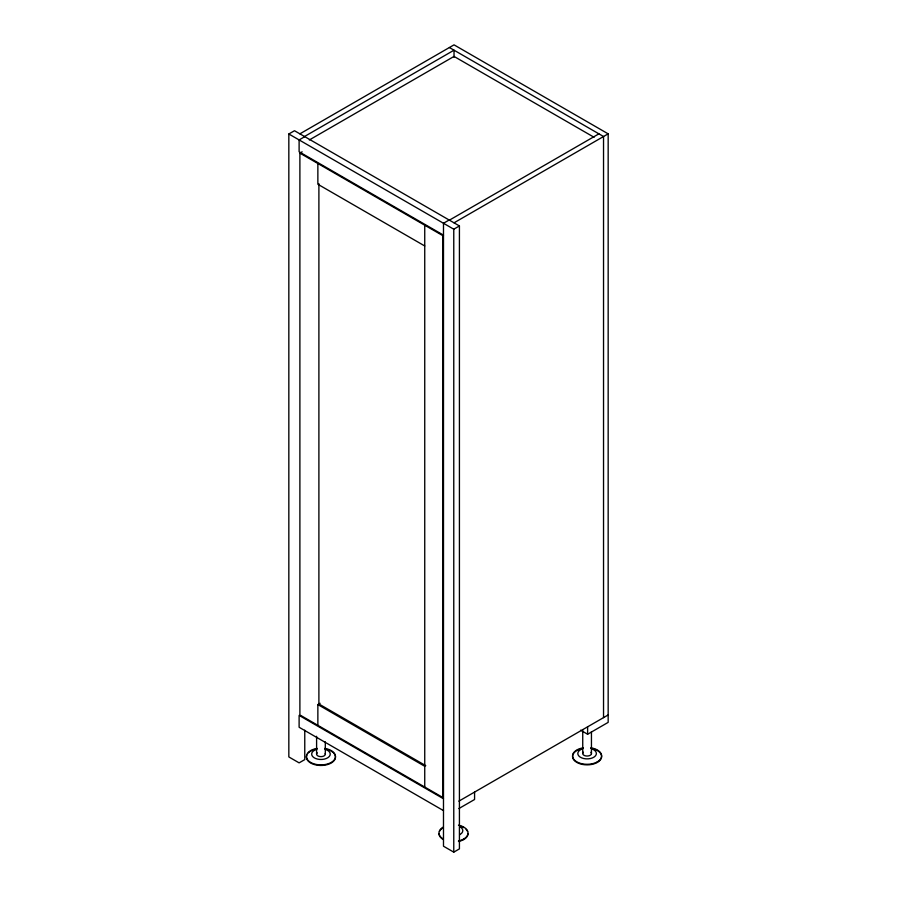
<?xml version="1.0" encoding="UTF-8"?>
<svg xmlns="http://www.w3.org/2000/svg" width="897" height="897" viewBox="0 0 897 897"><rect width="100%" height="100%" fill="white"/><g stroke="black" fill="none" stroke-linecap="round" stroke-linejoin="round"><path stroke-width="1.35" d="M459.668 834.748L460.083 834.445A9.295 5.371 0 0 0 460.083 826.843M304.767 730.203L304.767 759.602L299.116 762.865L288.834 756.933L288.834 133.989L294.496 130.727L459.421 225.943L459.421 848.887L453.77 852.15L443.488 846.219L443.488 223.275L449.139 220.012M299.89 133.844L454.028 44.85L608.166 133.844L608.166 722.377L587.613 734.239L580.606 730.192M304.509 136.512L454.028 50.187L454.028 57.195M304.767 136.658L299.116 139.921L299.116 151.784L443.488 235.137M309.33 139.954L454.028 56.421L594.083 137.286M299.89 153.118L442.714 235.586L442.714 797.422L299.89 714.954L299.89 153.118L302.143 151.817M449.397 220.157L598.916 133.844M454.028 222.826L608.166 133.844M288.834 133.989L453.77 229.206L459.421 225.943M317.863 725.337L317.863 704.571L320.128 703.27M458.849 801.167L608.166 714.954M458.86 808.567L474.58 799.496L474.58 792.085M449.397 47.519L603.535 136.512L603.535 717.622M424.741 245.969L317.863 184.266L317.863 163.501M425.761 765.679L318.895 703.977L318.895 183.672M317.863 704.571L424.741 766.273M443.488 798.756L299.116 715.402L299.116 727.265L443.488 810.619M597.368 761.845L597.368 762.416M591.448 731.705L591.448 753.581M587.613 726.817L587.613 734.239M582.736 730.214L582.736 753.458M463.783 838.975L463.783 839.547M453.77 229.206L453.77 852.15M424.741 225.203L424.741 787.039M325.308 741.864L325.308 754.175M316.596 736.28L316.596 754.052M310.676 750.576L310.676 751.148A14.531 8.387 0 0 1 313.681 749.814M590.921 752.314A4.362 2.512 0 0 1 590.103 755.341A4.362 2.512 0 0 1 584.822 755.666L583.936 755.252A4.362 2.512 0 0 1 583.375 752.213M590.854 747.806A14.531 8.387 0 0 1 598.994 760.723A14.531 8.387 0 0 1 575.19 760.723A14.531 8.387 0 0 1 583.33 747.806M590.854 748.378A14.531 8.387 0 0 1 598.994 761.295A14.531 8.387 0 0 1 575.19 761.295A14.531 8.387 0 0 1 583.33 748.378M591.74 748.872A9.295 5.371 0 0 1 594.218 756.967A9.295 5.371 0 0 1 579.967 756.967A9.295 5.371 0 0 1 582.445 748.872M325.185 753.525A4.362 2.512 0 0 1 323.525 756.149A4.362 2.512 0 0 1 318.682 756.261L317.796 755.846A4.362 2.512 0 0 1 317.224 752.807M324.714 748.401A14.531 8.387 0 0 1 332.854 761.318A14.531 8.387 0 0 1 309.05 761.318A14.531 8.387 0 0 1 317.19 748.401M333.538 752.886A14.531 8.387 0 0 1 322.853 765.399A14.531 8.387 0 0 1 306.92 754.904M308.366 752.886A14.531 8.387 0 0 1 309.824 751.686M314.802 749.477A14.531 8.387 0 0 1 317.19 748.973M324.714 748.973A14.531 8.387 0 0 1 327.091 749.477M328.212 749.814A14.531 8.387 0 0 1 332.854 752.269M325.6 749.466A9.295 5.371 0 0 1 328.078 757.561A9.295 5.371 0 0 1 313.827 757.561A9.295 5.371 0 0 1 316.305 749.466M458.479 825.15A14.531 8.387 0 0 1 468.043 833.033A14.531 8.387 0 0 1 458.479 840.926M443.23 838.975A14.531 8.387 0 0 1 443.23 827.101M468.043 833.616A14.531 8.387 0 0 1 458.479 841.498M443.23 839.547A14.531 8.387 0 0 1 438.981 833.616M439.474 831.441A14.531 8.387 0 0 1 443.23 827.673M460.778 826.339A14.531 8.387 0 0 1 463.783 827.673M466.092 829.411A14.531 8.387 0 0 1 467.55 831.441"/></g></svg>
